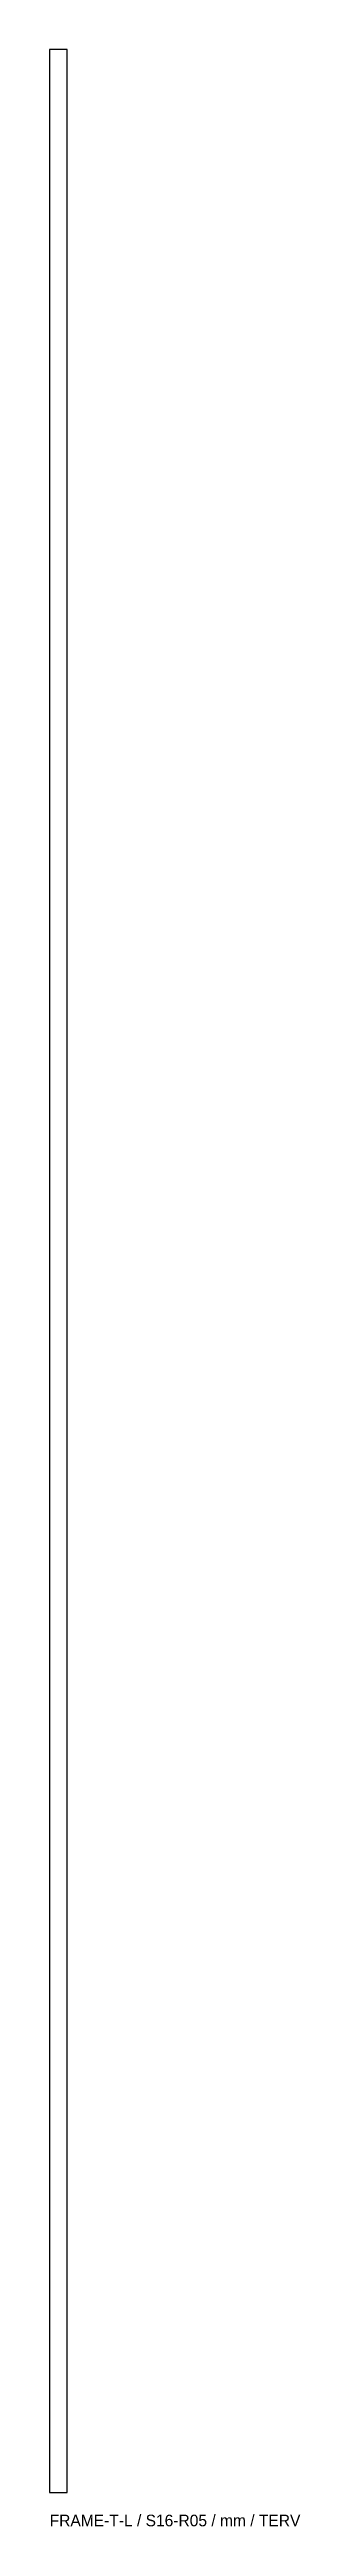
# Model space of a CAD drawing. Header units: millimetres. Extents: x 0 to 258, y -35 to 2525.
import ezdxf

# ---------------------------------------------------------------- set-up
doc = ezdxf.new("R2010")
doc.units = ezdxf.units.MM

msp = doc.modelspace()

# ---------------------------------------------------------------- linework, layer by layer
msp.add_lwpolyline([(0, 0), (18, 0), (18, 2525), (0, 2525)], close=True)

# ---------------------------------------------------------------- texts
msp.add_text('FRAME-T-L / S16-R05 / mm / TERV', height=12).set_placement((0, -35))

doc.saveas('drawing.dxf')
